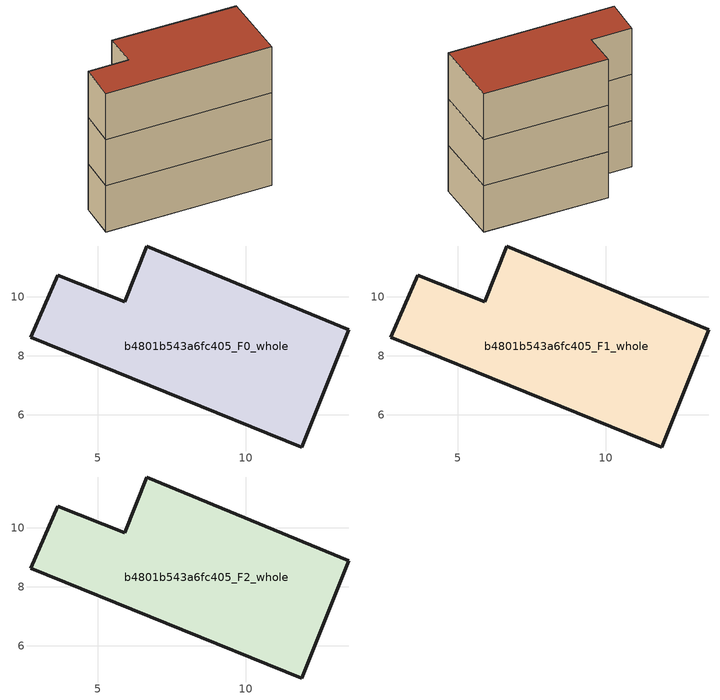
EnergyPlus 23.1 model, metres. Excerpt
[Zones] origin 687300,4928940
b4801b543a6fc405_F0_whole
 floor ground (EU_floor_Construction): 11.9,4.92 13.49,8.88 6.66,11.71 5.92,9.83 3.66,10.72 2.73,8.62 z0
 wall outside (EU_wall_Construction): 11.9,4.92 2.73,8.62 3.66,10.72 5.92,9.83 6.66,11.71 13.49,8.88 11.9,4.92 z0:3
b4801b543a6fc405_F1_whole
 floor to b4801b543a6fc405_F0_whole (EU_floor_Construction): 11.9,4.92 13.49,8.88 6.65,11.71 5.92,9.83 3.65,10.72 2.73,8.62 z3
 wall outside (EU_wall_Construction): 11.9,4.92 2.73,8.62 3.66,10.72 5.92,9.83 6.66,11.71 13.49,8.88 11.9,4.92 z3:6
b4801b543a6fc405_F2_whole
 floor to b4801b543a6fc405_F1_whole (EU_floor_Construction): 11.9,4.92 13.49,8.88 6.65,11.71 5.92,9.83 3.65,10.72 2.73,8.62 z6
 wall outside (EU_wall_Construction): 11.9,4.92 2.73,8.62 3.66,10.72 5.92,9.83 6.66,11.71 13.49,8.88 11.9,4.92 z6:9
 roof outside (EU_roof_Construction): 13.49,8.88 11.9,4.92 2.73,8.62 3.66,10.72 5.92,9.83 6.66,11.71 z9
[Building]
EU S2 Campaign: North Axis=0; Terrain=City; Solar Distribution=FullExterior
[Site:Location]
Bologna: Latitude=44.5; Longitude=11.25; Time Zone=1; Elevation=37
[SizingPeriod:WeatherFileDays]
AnnualSizingPeriod: Begin Month=1; Begin Day of Month=1; End Month=12; End Day of Month=31; Day of Week for Start Day=Monday; Use Weather File Daylight Saving Period=No; Use Weather File Rain and Snow Indicators=No
[MATERIAL]
EU_InternalMass_Material: Roughness=MediumRough; Thickness=0.1; Conductivity=1; Density=1800; Specific Heat=900; Thermal Absorptance=0.9; Solar Absorptance=0.7; Visible Absorptance=0.7
[MATERIAL:NOMASS] Roughness=MediumRough; Thermal Absorptance=0.9; Solar Absorptance=0.7; Visible Absorptance=0.7
Name | Thermal Resistance
EU_wall_NoMass | 0.937881
EU_roof_NoMass | 0.548572
EU_floor_NoMass | 0.71348
[CONSTRUCTION]
EU_wall_Construction: EU_wall_NoMass
EU_roof_Construction: EU_roof_NoMass
EU_floor_Construction: EU_floor_NoMass
EU_InternalMass_Construction: EU_InternalMass_Material
[ZONE] Type=1; Multiplier=1; Ceiling Height=autocalculate; Floor Area=autocalculate; Part of Total Floor Area=Yes
Name | Volume
b4801b543a6fc405_F0_whole | 112.39
b4801b543a6fc405_F1_whole; b4801b543a6fc405_F2_whole | 112.389
[INTERNALMASS] Construction=EU_InternalMass_Construction; Surface Area=37.4635
Name | Zone or ZoneList
b4801b543a6fc405_F0_whole_EU_InternalMass | b4801b543a6fc405_F0_whole
b4801b543a6fc405_F1_whole_EU_InternalMass | b4801b543a6fc405_F1_whole
b4801b543a6fc405_F2_whole_EU_InternalMass | b4801b543a6fc405_F2_whole
[OTHEREQUIPMENT] Fuel Type=Electricity; Design Level Calculation Method=Watts/Area; Power per Zone Floor Area=1; Fraction Latent=0; Fraction Radiant=0; Fraction Lost=0; Carbon Dioxide Generation Rate=0; EndUse Subcategory=EU_Step8_InternalGains
Name | Zone or ZoneList or Space or SpaceList | Schedule
EU_Step8_InternalGain_b4801b543a6fc405_F0_whole_f000 | b4801b543a6fc405_F0_whole | EU_Step8_GainSchedule_b4801b543a6fc405_F0_whole_f000
EU_Step8_InternalGain_b4801b543a6fc405_F1_whole_f000 | b4801b543a6fc405_F1_whole | EU_Step8_GainSchedule_b4801b543a6fc405_F1_whole_f000
EU_Step8_InternalGain_b4801b543a6fc405_F2_whole_f000 | b4801b543a6fc405_F2_whole | EU_Step8_GainSchedule_b4801b543a6fc405_F2_whole_f000
[ZONEVENTILATION:DESIGNFLOWRATE] Schedule=EU_AlwaysOn; Design Flow Rate Calculation Method=AirChanges/Hour; Air Changes per Hour=0.687892; Ventilation Type=Natural; Fan Pressure Rise=0; Fan Total Efficiency=1; Constant Term Coefficient=1; Temperature Term Coefficient=0; Velocity Term Coefficient=0; Velocity Squared Term Coefficient=0; Minimum Indoor Temperature=-100; Maximum Indoor Temperature=100; Delta Temperature=-100; Minimum Outdoor Temperature=-100; Maximum Outdoor Temperature=100; Maximum Wind Speed=40
Name | Zone or ZoneList or Space or SpaceList
EU_ConstantAir_b4801b543a6fc405_F0_whole | b4801b543a6fc405_F0_whole
EU_ConstantAir_b4801b543a6fc405_F1_whole | b4801b543a6fc405_F1_whole
EU_ConstantAir_b4801b543a6fc405_F2_whole | b4801b543a6fc405_F2_whole
[HVACTEMPLATE:THERMOSTAT] Constant Heating Setpoint=20; Constant Cooling Setpoint=50
EU_HeatOnly_b4801b543a6fc405_F0_whole; EU_HeatOnly_b4801b543a6fc405_F1_whole; EU_HeatOnly_b4801b543a6fc405_F2_whole
[HVACTEMPLATE:ZONE:IDEALLOADSAIRSYSTEM] System Availability Schedule=EU_AlwaysOn; Maximum Heating Supply Air Temperature=50; Minimum Cooling Supply Air Temperature=13; Maximum Heating Supply Air Humidity Ratio=0.0156; Minimum Cooling Supply Air Humidity Ratio=0.0077; Heating Limit=NoLimit; Cooling Limit=NoLimit; Heating Availability Schedule=EU_AlwaysOn; Cooling Availability Schedule=EU_CoolingOff; Dehumidification Control Type=ConstantSensibleHeatRatio; Cooling Sensible Heat Ratio=0.7; Dehumidification Setpoint=60; Humidification Control Type=None; Humidification Setpoint=30; Outdoor Air Method=None; Outdoor Air Flow Rate per Person=0.00944; Outdoor Air Flow Rate per Zone Floor Area=0; Outdoor Air Flow Rate per Zone=0; Demand Controlled Ventilation Type=None; Outdoor Air Economizer Type=NoEconomizer; Heat Recovery Type=None; Sensible Heat Recovery Effectiveness=0.7; Latent Heat Recovery Effectiveness=0.65
Name | Template Thermostat
b4801b543a6fc405_F0_whole | EU_HeatOnly_b4801b543a6fc405_F0_whole
b4801b543a6fc405_F1_whole | EU_HeatOnly_b4801b543a6fc405_F1_whole
b4801b543a6fc405_F2_whole | EU_HeatOnly_b4801b543a6fc405_F2_whole
[SIZING:ZONE] Zone Cooling Design Supply Air Temperature Input Method=SupplyAirTemperature; Zone Cooling Design Supply Air Temperature=13; Zone Heating Design Supply Air Temperature Input Method=SupplyAirTemperature; Zone Heating Design Supply Air Temperature=50; Zone Cooling Design Supply Air Humidity Ratio=0.008; Zone Heating Design Supply Air Humidity Ratio=0.008; Cooling Design Air Flow Method=DesignDay; Cooling Design Air Flow Rate=0; Cooling Minimum Air Flow per Zone Floor Area=0.000762; Cooling Minimum Air Flow=0; Cooling Minimum Air Flow Fraction=0.2; Heating Design Air Flow Method=DesignDay; Heating Design Air Flow Rate=0; Heating Maximum Air Flow per Zone Floor Area=0.002032; Heating Maximum Air Flow=0.141576; Heating Maximum Air Flow Fraction=0.3; Account for Dedicated Outdoor Air System=No; Dedicated Outdoor Air System Control Strategy=NeutralSupplyAir; Dedicated Outdoor Air Low Setpoint Temperature for Design=autosize; Dedicated Outdoor Air High Setpoint Temperature for Design=autosize; Zone Load Sizing Method=Sensible Load Only No Latent Load; Zone Latent Cooling Design Supply Air Humidity Ratio Input Method=HumidityRatioDifference; Zone Cooling Design Supply Air Humidity Ratio Difference=0.005; Zone Latent Heating Design Supply Air Humidity Ratio Input Method=HumidityRatioDifference; Zone Humidification Design Supply Air Humidity Ratio Difference=0.005
b4801b543a6fc405_F0_whole; b4801b543a6fc405_F1_whole; b4801b543a6fc405_F2_whole
[SCHEDULE:CONSTANT]
Name | Hourly Value
EU_AlwaysOn | 1
EU_CoolingOff | 0
[SCHEDULE:FILE] Column Number=1; Rows to Skip at Top=0; Number of Hours of Data=8760; Column Separator=Comma; Interpolate to Timestep=No; Minutes per Item=60; Adjust Schedule for Daylight Savings=Yes
Name | File
EU_Step8_GainSchedule_b4801b543a6fc405_F0_whole_f000 | ../../schedules/b4801b543a6fc405/b4801b543a6fc405_F0_whole_f000_gain.csv
EU_Step8_GainSchedule_b4801b543a6fc405_F1_whole_f000 | ../../schedules/b4801b543a6fc405/b4801b543a6fc405_F1_whole_f000_gain.csv
EU_Step8_GainSchedule_b4801b543a6fc405_F2_whole_f000 | ../../schedules/b4801b543a6fc405/b4801b543a6fc405_F2_whole_f000_gain.csv
